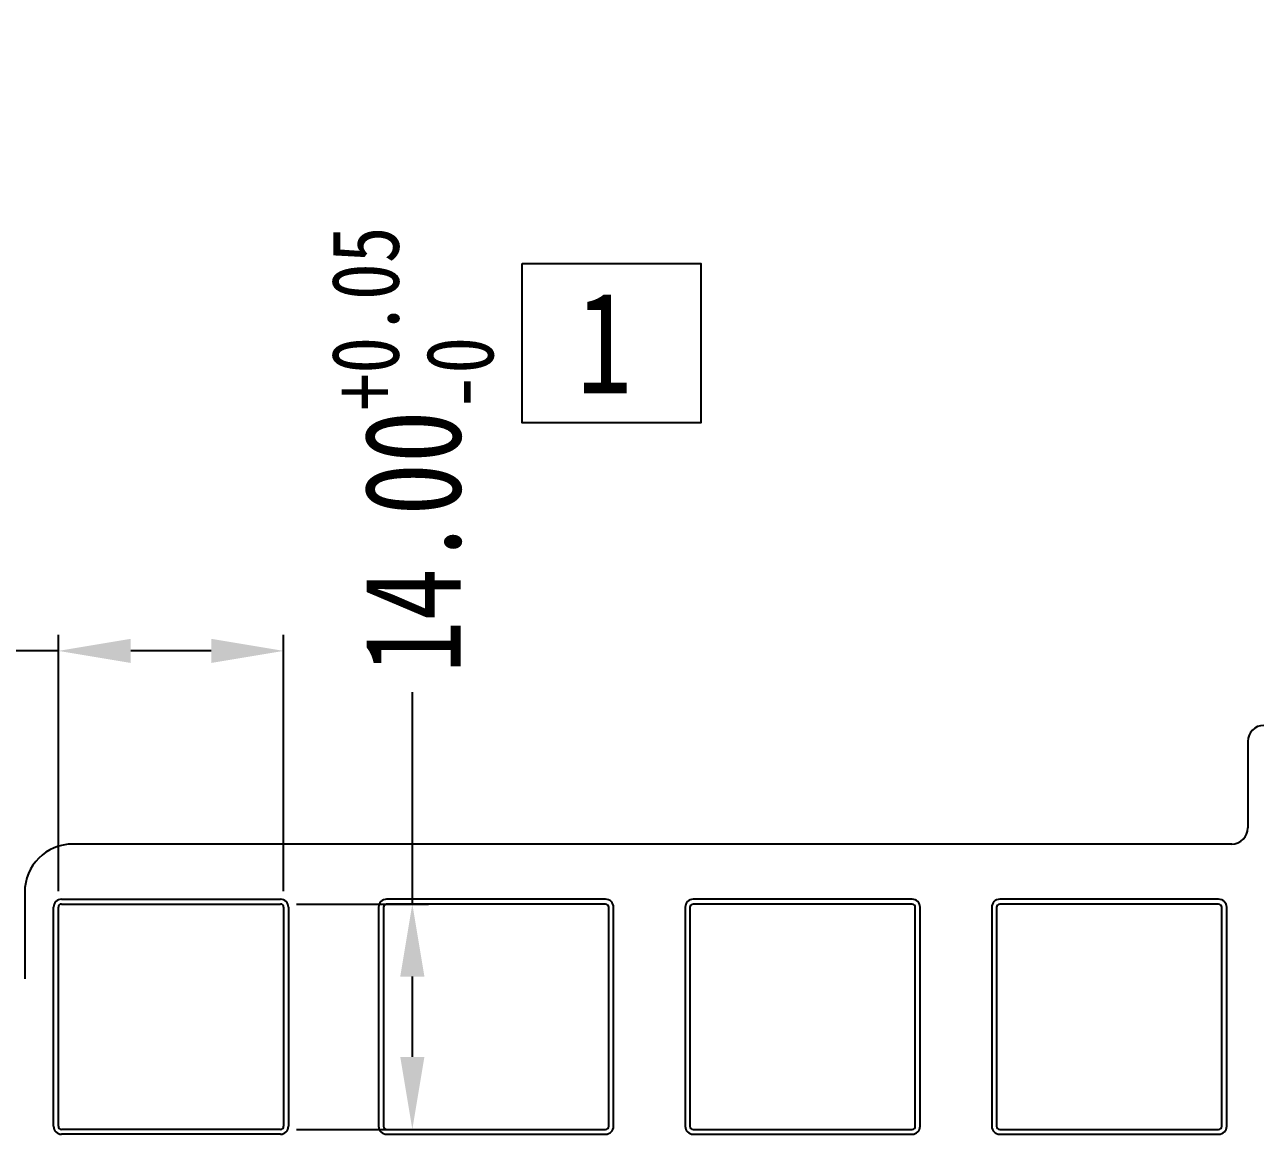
# Model space of a CAD drawing. Header units: inches. Extents: x 1416 to 2607, y 166 to 435.
# Drawn here: x 1473.7 to 1550.5, y 365.7 to 434.6 of the extents above; entities that cross this region are included whole.
import ezdxf

# ---------------------------------------------------------------- set-up
doc = ezdxf.new("R2010")
doc.units = ezdxf.units.IN
doc.header["$LTSCALE"] = 0.909449
doc.header["$MEASUREMENT"] = 0
doc.header["$PDMODE"] = 3
doc.header["$PDSIZE"] = 0.3125
doc.linetypes.add('PHANTOM', pattern=[0.8, 0.45, -0.05, 0.1, -0.05, 0.1, -0.05])
doc.layers.get('0').update_dxf_attribs({"linetype": 'CONTINUOUS'})
doc.layers.get('Defpoints').update_dxf_attribs({"linetype": 'CONTINUOUS'})
doc.layers.add('DEFAULT_3', color=7, linetype='PHANTOM')
doc.styles.get("Standard").update_dxf_attribs({"font": 'txt', "width": 0.8})
doc.dimstyles.get("Standard").update_dxf_attribs({"dimtxt": 6, "dimasz": 4.5, "dimexe": 1, "dimexo": 1, "dimgap": 0.09, "dimtad": 0, "dimzin": 1, "dimdsep": 46, "dimtxsty": 'STANDARD', "dimcen": 0.09, "dimclrd": 5, "dimclre": 5, "dimclrt": 1, "dimadec": 0, "dimazin": 0, "dimtp": 0.01, "dimtm": 0.01, "dimtfac": 1, "dimtofl": 0, "dimtmove": 0, "dimatfit": 3, "dimfxl": 1, "dimtolj": 1, "dimtzin": 4, "dimarcsym": 0})

# ---------------------------------------------------------------- blocks, each defined once
blk = doc.blocks.new('*D11')
at = {"layer": 'DEFAULT_3', "color": 3, "linetype": 'ByBlock', "lineweight": -2}
for p, q in [((1475.783, 380.774), (1475.783, 396.702)), ((1489.783, 380.774), (1489.783, 396.702)), ((1475.783, 395.702), (1471.283, 395.702)), ((1485.283, 395.702), (1480.283, 395.702))]:
    blk.add_line(p, q, dxfattribs=at)
at = {"layer": 'DEFAULT_3', "color": 3, "linetype": 'ByBlock'}
for points in [[(1480.283, 396.452), (1480.283, 394.952), (1475.783, 395.702)], [(1485.283, 396.452), (1485.283, 394.952), (1489.783, 395.702)]]:
    blk.add_solid(points, dxfattribs=at)
at = {"layer": 'Defpoints', "color": 0, "linetype": 'ByBlock'}
for p in [(1489.783, 395.702), (1475.783, 379.774), (1489.783, 379.774)]:
    blk.add_point(p, dxfattribs=at)
at = {"layer": 'DEFAULT_3', "color": 3, "linetype": 'ByBlock', "insert": (1456.233, 395.702), "char_height": 6, "attachment_point": 5}
blk.add_mtext('\\A1;14.00{\\H0.7x;\\S+0.05^ -0;}', dxfattribs=at)
blk = doc.blocks.new('*D12')
at = {"layer": 'DEFAULT_3', "color": 3, "linetype": 'ByBlock', "lineweight": -2}
for p, q in [((1497.78, 379.974), (1497.78, 393.145)), ((1490.583, 379.974), (1498.78, 379.974)), ((1497.78, 370.474), (1497.78, 375.474)), ((1490.583, 365.974), (1498.78, 365.974))]:
    blk.add_line(p, q, dxfattribs=at)
at = {"layer": 'DEFAULT_3', "color": 3, "linetype": 'ByBlock'}
for points in [[(1497.03, 375.474), (1498.53, 375.474), (1497.78, 379.974)], [(1497.03, 370.474), (1498.53, 370.474), (1497.78, 365.974)]]:
    blk.add_solid(points, dxfattribs=at)
at = {"layer": 'Defpoints', "color": 0, "linetype": 'ByBlock'}
for p in [(1489.583, 379.974), (1497.78, 379.974), (1489.583, 365.974)]:
    blk.add_point(p, dxfattribs=at)
at = {"layer": 'DEFAULT_3', "color": 3, "linetype": 'ByBlock', "insert": (1497.78, 408.195), "char_height": 6, "attachment_point": 5, "rotation": 90}
blk.add_mtext('\\A1;14.00{\\H0.7x;\\S+0.05^ -0;}', dxfattribs=at)

msp = doc.modelspace()

# ---------------------------------------------------------------- linework, layer by layer
at = {"color": 7, "linetype": 'Continuous'}
for p, q in [((1549.693, 390.075), (1549.693, 384.705)), ((1548.693, 383.705), (1476.693, 383.705)), ((1473.693, 380.705), (1473.693, 375.333)), ((1475.983, 380.274), (1489.583, 380.274)), ((1509.783, 380.272), (1496.183, 380.272)), ((1528.833, 380.272), (1515.233, 380.272)), ((1547.883, 380.272), (1534.283, 380.272)), ((1475.483, 366.173), (1475.483, 379.774)), ((1475.783, 366.173), (1475.783, 379.774)), ((1475.983, 379.974), (1489.583, 379.974)), ((1489.783, 379.774), (1489.783, 366.173)), ((1490.083, 379.774), (1490.083, 366.173)), ((1495.683, 379.772), (1495.683, 366.172)), ((1495.983, 379.772), (1495.983, 366.172)), ((1509.783, 379.972), (1496.183, 379.972)), ((1509.983, 366.172), (1509.983, 379.772)), ((1510.283, 366.172), (1510.283, 379.772)), ((1514.733, 379.772), (1514.733, 366.172)), ((1515.033, 379.772), (1515.033, 366.172)), ((1528.833, 379.972), (1515.233, 379.972)), ((1529.033, 366.172), (1529.033, 379.772)), ((1529.333, 366.172), (1529.333, 379.772)), ((1533.783, 379.772), (1533.783, 366.172)), ((1534.083, 379.772), (1534.083, 366.172)), ((1547.883, 379.972), (1534.283, 379.972)), ((1548.083, 366.172), (1548.083, 379.772)), ((1548.383, 366.172), (1548.383, 379.772)), ((1489.583, 365.974), (1475.983, 365.974)), ((1489.583, 365.674), (1475.983, 365.674)), ((1496.183, 365.972), (1509.783, 365.972)), ((1496.183, 365.672), (1509.783, 365.672)), ((1515.233, 365.972), (1528.833, 365.972)), ((1515.233, 365.672), (1528.833, 365.672)), ((1534.283, 365.972), (1547.883, 365.972)), ((1534.283, 365.672), (1547.883, 365.672))]:
    msp.add_line(p, q, dxfattribs=at)
msp.add_lwpolyline([(1504.613, 419.764), (1515.706, 419.764), (1515.706, 409.869), (1504.613, 409.869)], close=True)
for centre, radius, start, end in [((1550.693, 390.075), 1, 90, 180), ((1548.693, 384.705), 1, 270, 0), ((1476.693, 380.705), 3, 90, 180), ((1475.983, 379.774), 0.5, 90.00009, 179.99991), ((1489.583, 379.774), 0.5, 0.00009, 89.99991), ((1496.183, 379.772), 0.5, 90, 180), ((1509.783, 379.772), 0.5, 0, 90), ((1515.233, 379.772), 0.5, 90, 180), ((1528.833, 379.772), 0.5, 0, 90), ((1534.283, 379.772), 0.5, 90, 180), ((1547.883, 379.772), 0.5, 0, 90), ((1475.983, 379.774), 0.2, 90, 179.99965), ((1489.583, 379.774), 0.2, 0, 89.99965), ((1496.183, 379.772), 0.2, 90, 180), ((1509.783, 379.772), 0.2, 0, 90), ((1515.233, 379.772), 0.2, 90, 180), ((1528.833, 379.772), 0.2, 0, 90), ((1534.283, 379.772), 0.2, 90, 180), ((1547.883, 379.772), 0.2, 0, 90), ((1475.983, 366.173), 0.5, 180.00009, 269.99991), ((1475.983, 366.173), 0.2, 180, 269.99965), ((1489.583, 366.173), 0.5, 270.00009, 359.99991), ((1489.583, 366.173), 0.2, 270, 359.99965), ((1496.183, 366.172), 0.5, 180, 270), ((1496.183, 366.172), 0.2, 180, 270), ((1509.783, 366.172), 0.5, 270, 0), ((1509.783, 366.172), 0.2, 270, 0), ((1515.233, 366.172), 0.5, 180, 270), ((1515.233, 366.172), 0.2, 180, 270), ((1528.833, 366.172), 0.5, 270, 0), ((1528.833, 366.172), 0.2, 270, 0), ((1534.283, 366.172), 0.5, 180, 270), ((1534.283, 366.172), 0.2, 180, 270), ((1547.883, 366.172), 0.5, 270, 0), ((1547.883, 366.172), 0.2, 270, 0)]:
    msp.add_arc(centre, radius, start, end, dxfattribs=at)

# ---------------------------------------------------------------- texts
at = {"color": 2, "linetype": 'Continuous', "insert": (1511.427, 418.011), "char_height": 6.3, "width": 63.00787, "attachment_point": 3, "line_spacing_factor": 0.9}
msp.add_mtext('{\\fSimSun|b0|i0|c134|p2;1}', dxfattribs=at)

# ---------------------------------------------------------------- dimensions: what is measured, and where the dimension line sits
at = {"layer": 'DEFAULT_3', "linetype": 'ByBlock'}
dim = msp.add_linear_dim(base=(1497.78, 379.974), p1=(1489.583, 365.974), p2=(1489.583, 379.974), angle=90, text='<>{\\H0.7x;\\S+0.05^ -0;}', dimstyle='STANDARD', override={"dimclrd": 3, "dimclre": 3, "dimclrt": 3, "dimtfillclr": 256}, dxfattribs=at)
dim.commit()
dim.dimension.update_dxf_attribs({"geometry": '*D12', "text_midpoint": (1497.78, 408.195), "dimtype": 160})
dim = msp.add_linear_dim(base=(1489.783, 395.702), p1=(1475.783, 379.774), p2=(1489.783, 379.774), text='<>{\\H0.7x;\\S+0.05^ -0;}', dimstyle='STANDARD', override={"dimclrd": 3, "dimclre": 3, "dimclrt": 3, "dimtfillclr": 256}, dxfattribs=at)
dim.commit()
dim.dimension.update_dxf_attribs({"geometry": '*D11', "text_midpoint": (1456.233, 395.702), "dimtype": 160})

doc.saveas('drawing.dxf')
